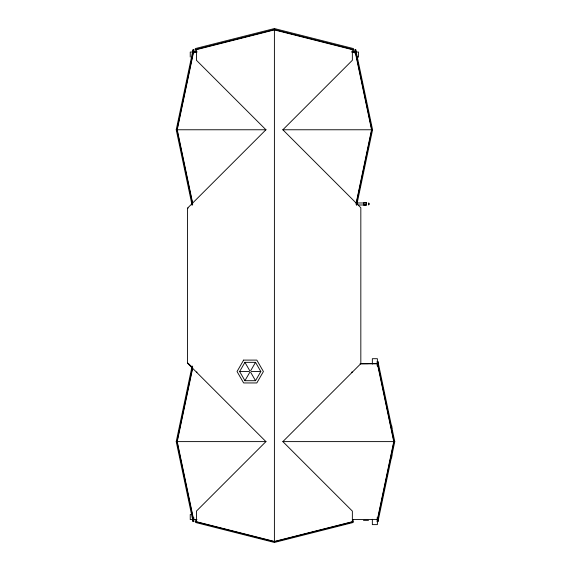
<?xml version="1.0" encoding="UTF-8"?>
<svg xmlns="http://www.w3.org/2000/svg" width="571" height="571" viewBox="0 0 571 571"><rect width="100%" height="100%" fill="white"/><g stroke="black" fill="none" stroke-linecap="round" stroke-linejoin="round"><path stroke-width="0.86" d="M192.12 205.417L176.225 129.767L193.034 49.763L193.776 49.763L193.776 53.103M193.776 49.763L176.974 129.767L192.684 204.546M196.931 51.804L193.612 51.804L177.231 129.767L192.705 203.397M193.776 517.44L193.776 521.608L193.034 521.608L176.225 441.611L192.12 365.961M192.684 366.832L176.974 441.611L193.776 521.608M192.705 367.981L177.231 441.611L193.612 519.574L193.612 517.997M356.097 203.397L371.564 129.767L355.183 51.804L351.864 51.804M356.118 204.546L371.828 129.767L355.019 49.763L355.762 49.763L372.57 129.767L356.675 205.417M377.224 521.608L394.026 441.611L377.224 361.614L377.966 361.614L394.775 441.611L377.966 521.608L377.224 521.608L377.224 517.44M365.112 204.704L364.741 204.704M239.634 371.528L244.93 362.349L255.53 362.349L260.826 371.528L255.53 380.7L244.93 380.7L239.634 371.528L249.349 371.528M244.93 380.7L249.784 372.292M250.669 370.757L255.53 362.349M390.557 458.484L391.77 457.25L391.77 454.573M196.438 522.458L196.438 511.102L265.929 441.611L187.566 363.249L187.566 208.122L265.929 129.767L196.438 60.276L196.438 49.656L274.401 29.913L352.357 49.656L352.357 60.276L282.866 129.767L360.829 207.723L360.829 363.648L282.866 441.611L352.357 511.102L352.357 522.458M391.442 426.351L391.77 426.073L390.557 424.838M353.506 52.04L353.506 48.585L274.401 28.55L195.289 48.585L195.289 52.04M195.289 49.57L274.401 29.535L353.506 49.57M196.438 521.716L274.401 541.458L352.357 521.716M195.682 521.773L274.401 541.708L353.121 521.773M195.682 519.417L195.682 522.515L274.401 542.45L353.121 522.515L353.121 519.417M360.451 363.698L368.252 363.648M197.009 52.04L190.243 52.04L190.243 57.086M351.786 52.04L358.552 52.04L358.552 57.086L356.775 57.086M176.225 129.767L266.022 129.767M282.773 129.767L372.57 129.767M357.503 202.969L366.375 202.969M368.409 203.369L369.209 203.369L368.409 203.561M368.409 204.318L369.209 204.318L368.409 204.504M358.374 204.989L366.375 204.989M187.566 208.122L188.152 208.122M187.566 363.249L188.152 363.249L192.284 367.389M360.058 363.648L377.388 363.648L393.769 441.611L377.388 519.574L352.357 519.574M360.358 363.748L377.388 363.748M251.112 371.528L260.826 371.528M196.438 372.121L197.016 372.121M351.586 372.121L352.357 372.121M176.225 441.611L266.022 441.611M282.866 441.611L394.775 441.611M192.02 514.528L190.243 514.528L190.243 519.574L196.974 519.574M363.463 520.359L368.509 520.359M244.93 362.349L249.784 370.757M250.669 372.292L255.53 380.7M391.77 426.073L391.77 428.75M377.966 361.614L377.966 363.284M377.966 519.938L377.966 521.608M377.388 366.011L377.388 358.702L372.342 358.702L372.342 364.055M377.388 517.89L377.388 524.621L372.342 524.621L372.342 519.267M377.224 361.614L377.224 365.783M368.645 202.969L368.645 204.989M355.762 49.763L355.762 51.433M355.183 51.804L355.183 53.381M355.019 49.763L355.019 53.103M274.401 28.55L274.401 29.535M274.401 29.913L274.401 541.458M274.401 541.708L274.401 542.45M193.612 51.804L193.612 53.381M193.034 49.763L193.034 51.433M193.034 519.938L193.034 521.608M243.631 360.101L237.044 371.528L243.631 382.948L256.822 382.948L263.417 371.528L256.822 360.101L243.631 360.101M366.375 202.812L363.599 202.812L363.599 205.153L366.375 205.153L366.375 202.812"/></g></svg>
